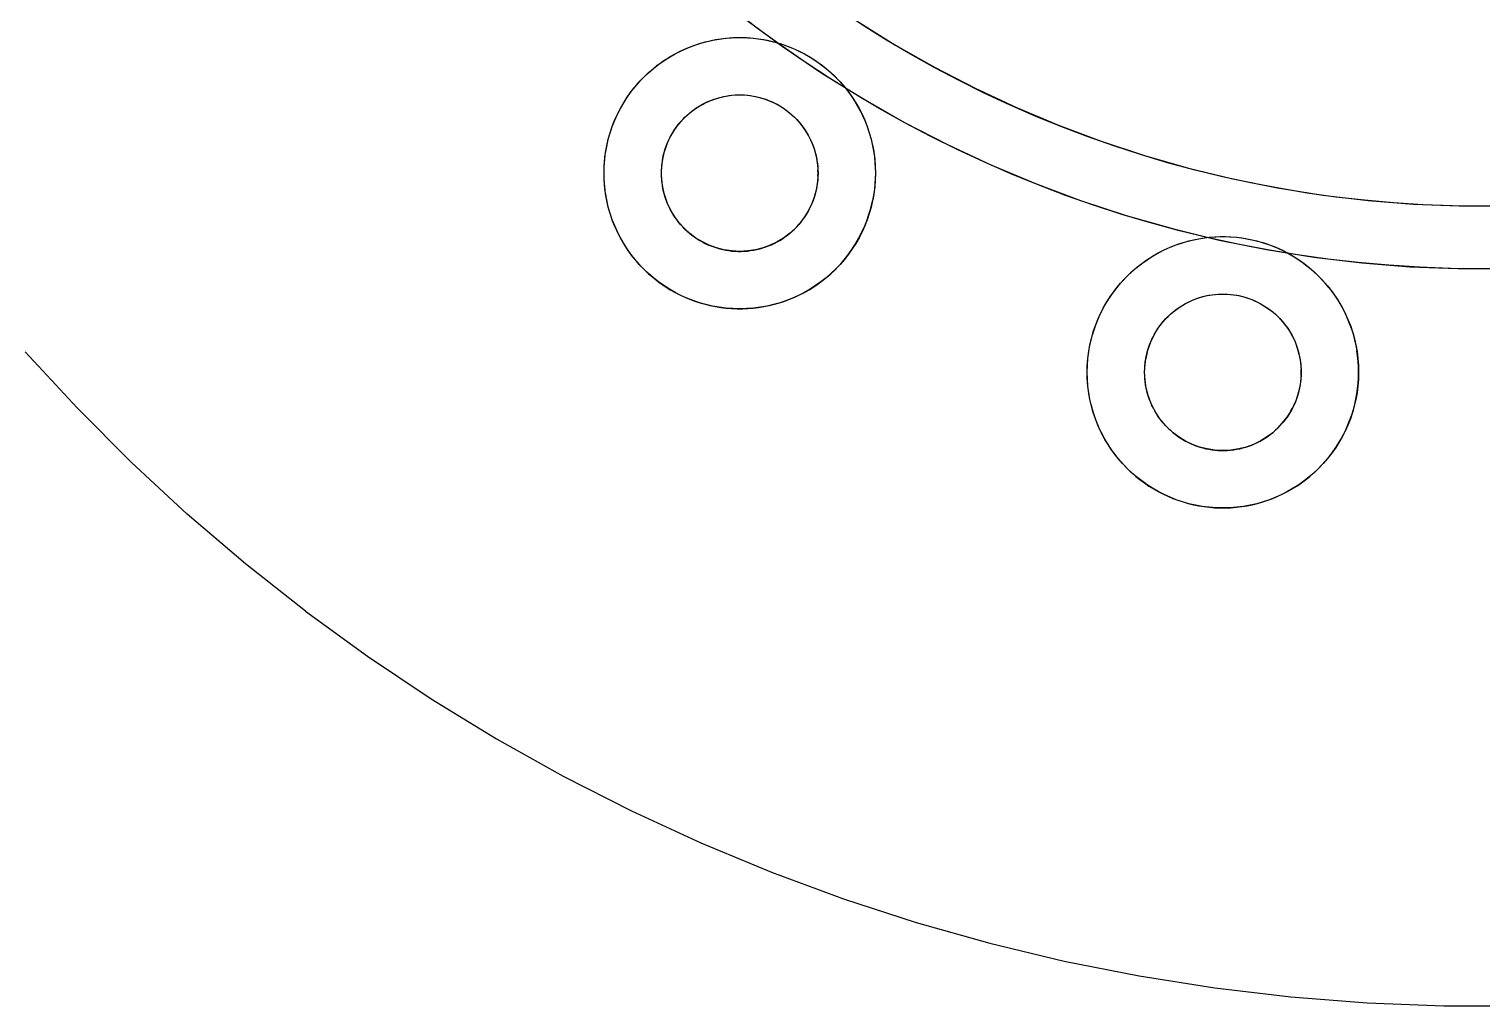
# Model space of a CAD drawing. Header units: millimetres. Extents: x -66 to 216, y -204 to 56.
# Drawn here: x -41.76 to 0, y -55.99 to -27.91 of the extents above; entities that cross this region are included whole.
import ezdxf

# ---------------------------------------------------------------- set-up
doc = ezdxf.new("R2010")
doc.units = ezdxf.units.MM
doc.layers.add('TOP_XY', color=7, linetype='Continuous')

msp = doc.modelspace()

# ---------------------------------------------------------------- linework, layer by layer
for centre, radius in [((0, 0), 34.8), ((0, 0), 33), ((-21.334, -32.048), 3.9), ((-21.334, -32.048), 2.25), ((-7.446, -37.773), 3.9), ((-7.446, -37.773), 2.25)]:
    msp.add_circle(centre, radius)
at = {"layer": 'TOP_XY'}
for p, q in [((-21.231, -27.574), (-20.118, -28.396)), ((-17.991, -27.664), (-16.877, -28.358)), ((-22.773, -28.423), (-22.628, -28.369)), ((-22.628, -28.369), (-22.48, -28.321)), ((-22.48, -28.321), (-22.331, -28.278)), ((-22.331, -28.278), (-22.18, -28.241)), ((-22.18, -28.241), (-22.028, -28.211)), ((-22.028, -28.211), (-21.875, -28.186)), ((-21.875, -28.186), (-21.721, -28.168)), ((-21.721, -28.168), (-21.567, -28.155)), ((-21.567, -28.155), (-21.412, -28.149)), ((-21.412, -28.149), (-21.257, -28.149)), ((-21.257, -28.149), (-21.102, -28.155)), ((-21.102, -28.155), (-20.947, -28.168)), ((-20.947, -28.168), (-20.793, -28.186)), ((-20.793, -28.186), (-20.64, -28.211)), ((-20.64, -28.211), (-20.488, -28.241)), ((-20.488, -28.241), (-20.337, -28.278)), ((-20.337, -28.278), (-20.188, -28.321)), ((-20.188, -28.321), (-20.041, -28.369)), ((-20.118, -28.396), (-18.973, -29.173)), ((-20.041, -28.369), (-19.896, -28.423)), ((-16.877, -28.358), (-15.737, -29.006)), ((-23.589, -28.866), (-23.461, -28.779)), ((-23.461, -28.779), (-23.329, -28.697)), ((-23.329, -28.697), (-23.194, -28.62)), ((-23.194, -28.62), (-23.056, -28.549)), ((-23.056, -28.549), (-22.916, -28.483)), ((-22.916, -28.483), (-22.773, -28.423)), ((-19.896, -28.423), (-19.753, -28.483)), ((-19.753, -28.483), (-19.612, -28.549)), ((-19.612, -28.549), (-19.474, -28.62)), ((-19.474, -28.62), (-19.34, -28.697)), ((-19.34, -28.697), (-19.208, -28.779)), ((-19.208, -28.779), (-19.08, -28.866)), ((-24.064, -29.263), (-23.952, -29.157)), ((-23.952, -29.157), (-23.835, -29.055)), ((-23.835, -29.055), (-23.714, -28.958)), ((-23.714, -28.958), (-23.589, -28.866)), ((-19.08, -28.866), (-18.955, -28.958)), ((-18.973, -29.173), (-17.798, -29.904)), ((-18.955, -28.958), (-18.834, -29.055)), ((-18.834, -29.055), (-18.717, -29.157)), ((-18.717, -29.157), (-18.604, -29.263)), ((-15.737, -29.006), (-14.571, -29.609)), ((-24.471, -29.731), (-24.376, -29.608)), ((-24.376, -29.608), (-24.277, -29.489)), ((-24.277, -29.489), (-24.173, -29.374)), ((-24.173, -29.374), (-24.064, -29.263)), ((-18.604, -29.263), (-18.496, -29.374)), ((-18.496, -29.374), (-18.391, -29.489)), ((-18.391, -29.489), (-18.292, -29.608)), ((-18.292, -29.608), (-18.197, -29.731)), ((-14.571, -29.609), (-13.382, -30.165)), ((-24.725, -30.121), (-24.645, -29.988)), ((-24.645, -29.988), (-24.561, -29.858)), ((-24.561, -29.858), (-24.471, -29.731)), ((-22.407, -30.071), (-22.328, -30.03)), ((-22.328, -30.03), (-22.247, -29.992)), ((-22.247, -29.992), (-22.164, -29.957)), ((-22.164, -29.957), (-22.08, -29.926)), ((-22.08, -29.926), (-21.995, -29.898)), ((-21.995, -29.898), (-21.909, -29.873)), ((-21.909, -29.873), (-21.822, -29.852)), ((-21.822, -29.852), (-21.735, -29.834)), ((-21.735, -29.834), (-21.646, -29.82)), ((-21.646, -29.82), (-21.558, -29.809)), ((-21.558, -29.809), (-21.468, -29.802)), ((-21.468, -29.802), (-21.379, -29.799)), ((-21.379, -29.799), (-21.29, -29.799)), ((-21.29, -29.799), (-21.2, -29.802)), ((-21.2, -29.802), (-21.111, -29.809)), ((-21.111, -29.809), (-21.022, -29.82)), ((-21.022, -29.82), (-20.934, -29.834)), ((-20.934, -29.834), (-20.846, -29.852)), ((-20.846, -29.852), (-20.759, -29.873)), ((-20.759, -29.873), (-20.673, -29.898)), ((-20.673, -29.898), (-20.588, -29.926)), ((-20.588, -29.926), (-20.504, -29.957)), ((-20.504, -29.957), (-20.422, -29.992)), ((-20.422, -29.992), (-20.341, -30.03)), ((-20.341, -30.03), (-20.261, -30.071)), ((-18.197, -29.731), (-18.108, -29.858)), ((-18.108, -29.858), (-18.023, -29.988)), ((-18.023, -29.988), (-17.944, -30.121)), ((-17.798, -29.904), (-16.595, -30.588)), ((-24.93, -30.538), (-24.867, -30.396)), ((-24.867, -30.396), (-24.799, -30.257)), ((-24.799, -30.257), (-24.725, -30.121)), ((-22.972, -30.506), (-22.909, -30.442)), ((-22.909, -30.442), (-22.844, -30.38)), ((-22.844, -30.38), (-22.777, -30.322)), ((-22.777, -30.322), (-22.707, -30.266)), ((-22.707, -30.266), (-22.635, -30.212)), ((-22.635, -30.212), (-22.561, -30.162)), ((-22.561, -30.162), (-22.485, -30.115)), ((-22.485, -30.115), (-22.407, -30.071)), ((-20.261, -30.071), (-20.184, -30.115)), ((-20.184, -30.115), (-20.108, -30.162)), ((-20.108, -30.162), (-20.034, -30.212)), ((-20.034, -30.212), (-19.962, -30.266)), ((-19.962, -30.266), (-19.892, -30.322)), ((-19.892, -30.322), (-19.824, -30.38)), ((-19.824, -30.38), (-19.759, -30.442)), ((-19.759, -30.442), (-19.697, -30.506)), ((-17.944, -30.121), (-17.87, -30.257)), ((-17.87, -30.257), (-17.801, -30.396)), ((-17.801, -30.396), (-17.739, -30.538)), ((-13.382, -30.165), (-12.173, -30.673)), ((-25.084, -30.977), (-25.039, -30.828)), ((-25.039, -30.828), (-24.987, -30.682)), ((-24.987, -30.682), (-24.93, -30.538)), ((-23.29, -30.936), (-23.244, -30.859)), ((-23.244, -30.859), (-23.196, -30.784)), ((-23.196, -30.784), (-23.144, -30.711)), ((-23.144, -30.711), (-23.089, -30.641)), ((-23.032, -30.572), (-23.089, -30.641)), ((-22.972, -30.506), (-23.032, -30.572)), ((-19.697, -30.506), (-19.636, -30.572)), ((-19.636, -30.572), (-19.579, -30.641)), ((-19.579, -30.641), (-19.525, -30.711)), ((-19.525, -30.711), (-19.473, -30.784)), ((-19.473, -30.784), (-19.424, -30.859)), ((-19.424, -30.859), (-19.378, -30.936)), ((-17.739, -30.538), (-17.681, -30.682)), ((-17.681, -30.682), (-17.63, -30.828)), ((-17.63, -30.828), (-17.584, -30.977)), ((-16.595, -30.588), (-15.366, -31.224)), ((-12.173, -30.673), (-10.943, -31.133)), ((-25.185, -31.431), (-25.157, -31.278)), ((-25.157, -31.278), (-25.124, -31.127)), ((-25.124, -31.127), (-25.084, -30.977)), ((-23.471, -31.345), (-23.442, -31.26)), ((-23.442, -31.26), (-23.409, -31.177)), ((-23.409, -31.177), (-23.372, -31.095)), ((-23.372, -31.095), (-23.333, -31.015)), ((-23.333, -31.015), (-23.29, -30.936)), ((-19.378, -30.936), (-19.336, -31.015)), ((-19.336, -31.015), (-19.296, -31.095)), ((-19.296, -31.095), (-19.26, -31.177)), ((-19.26, -31.177), (-19.227, -31.26)), ((-19.227, -31.26), (-19.197, -31.345)), ((-17.584, -30.977), (-17.545, -31.127)), ((-17.545, -31.127), (-17.511, -31.278)), ((-17.511, -31.278), (-17.483, -31.431)), ((-15.366, -31.224), (-14.112, -31.81)), ((-10.943, -31.133), (-9.697, -31.543)), ((-25.222, -31.739), (-25.207, -31.584)), ((-25.207, -31.584), (-25.185, -31.431)), ((-23.568, -31.781), (-23.556, -31.692)), ((-23.556, -31.692), (-23.54, -31.604)), ((-23.54, -31.604), (-23.521, -31.517)), ((-23.521, -31.517), (-23.498, -31.43)), ((-23.498, -31.43), (-23.471, -31.345)), ((-19.197, -31.345), (-19.171, -31.43)), ((-19.171, -31.43), (-19.148, -31.517)), ((-19.148, -31.517), (-19.129, -31.604)), ((-19.129, -31.604), (-19.113, -31.692)), ((-19.113, -31.692), (-19.1, -31.781)), ((-17.483, -31.431), (-17.462, -31.584)), ((-17.462, -31.584), (-17.447, -31.739)), ((-9.697, -31.543), (-8.435, -31.904)), ((-25.234, -32.048), (-25.231, -31.893)), ((-25.231, -32.203), (-25.234, -32.048)), ((-25.231, -31.893), (-25.222, -31.739)), ((-23.584, -32.048), (-23.582, -31.959)), ((-23.582, -32.138), (-23.584, -32.048)), ((-23.582, -31.959), (-23.577, -31.87)), ((-23.577, -32.227), (-23.582, -32.138)), ((-23.577, -31.87), (-23.568, -31.781)), ((-19.1, -31.781), (-19.091, -31.87)), ((-19.091, -31.87), (-19.086, -31.959)), ((-19.086, -32.138), (-19.091, -32.227)), ((-19.084, -32.048), (-19.086, -31.959)), ((-19.086, -32.138), (-19.084, -32.048)), ((-17.447, -31.739), (-17.437, -31.893)), ((-17.437, -31.893), (-17.434, -32.048)), ((-17.434, -32.048), (-17.437, -32.203)), ((-14.112, -31.81), (-12.836, -32.346)), ((-8.435, -31.904), (-7.16, -32.214)), ((-25.222, -32.358), (-25.231, -32.203)), ((-25.207, -32.513), (-25.222, -32.358)), ((-25.185, -32.666), (-25.207, -32.513)), ((-23.568, -32.316), (-23.577, -32.227)), ((-23.556, -32.405), (-23.568, -32.316)), ((-23.54, -32.493), (-23.556, -32.405)), ((-23.521, -32.58), (-23.54, -32.493)), ((-19.129, -32.493), (-19.148, -32.58)), ((-19.113, -32.405), (-19.129, -32.493)), ((-19.1, -32.316), (-19.113, -32.405)), ((-19.091, -32.227), (-19.1, -32.316)), ((-17.462, -32.513), (-17.483, -32.666)), ((-17.447, -32.358), (-17.462, -32.513)), ((-17.437, -32.203), (-17.447, -32.358)), ((-12.836, -32.346), (-11.54, -32.831)), ((-7.16, -32.214), (-5.874, -32.473)), ((-5.874, -32.473), (-4.578, -32.681)), ((-25.157, -32.819), (-25.185, -32.666)), ((-25.124, -32.97), (-25.157, -32.819)), ((-25.084, -33.12), (-25.124, -32.97)), ((-23.498, -32.667), (-23.521, -32.58)), ((-23.471, -32.752), (-23.498, -32.667)), ((-23.442, -32.837), (-23.471, -32.752)), ((-23.409, -32.92), (-23.442, -32.837)), ((-23.372, -33.002), (-23.409, -32.92)), ((-19.26, -32.92), (-19.296, -33.002)), ((-19.227, -32.837), (-19.26, -32.92)), ((-19.197, -32.752), (-19.227, -32.837)), ((-19.171, -32.667), (-19.197, -32.752)), ((-19.148, -32.58), (-19.171, -32.667)), ((-17.584, -33.12), (-17.545, -32.97)), ((-17.545, -32.97), (-17.511, -32.819)), ((-17.483, -32.666), (-17.511, -32.819)), ((-11.54, -32.831), (-10.226, -33.264)), ((-4.578, -32.681), (-3.275, -32.837)), ((-3.275, -32.837), (-1.967, -32.941)), ((-1.967, -32.941), (-0.656, -32.993)), ((-25.039, -33.268), (-25.084, -33.12)), ((-24.987, -33.415), (-25.039, -33.268)), ((-23.333, -33.082), (-23.372, -33.002)), ((-23.29, -33.16), (-23.333, -33.082)), ((-23.244, -33.237), (-23.29, -33.16)), ((-23.196, -33.312), (-23.244, -33.237)), ((-23.144, -33.385), (-23.196, -33.312)), ((-23.089, -33.456), (-23.144, -33.385)), ((-19.525, -33.385), (-19.579, -33.456)), ((-19.473, -33.312), (-19.525, -33.385)), ((-19.424, -33.237), (-19.473, -33.312)), ((-19.378, -33.16), (-19.424, -33.237)), ((-19.336, -33.082), (-19.378, -33.16)), ((-19.296, -33.002), (-19.336, -33.082)), ((-17.681, -33.415), (-17.63, -33.268)), ((-17.63, -33.268), (-17.584, -33.12)), ((-10.226, -33.264), (-8.895, -33.644)), ((-0.656, -32.993), (0.656, -32.993)), ((-24.93, -33.559), (-24.987, -33.415)), ((-24.867, -33.701), (-24.93, -33.559)), ((-24.799, -33.84), (-24.867, -33.701)), ((-23.032, -33.525), (-23.089, -33.456)), ((-22.972, -33.591), (-23.032, -33.525)), ((-22.909, -33.655), (-22.972, -33.591)), ((-22.909, -33.655), (-22.844, -33.716)), ((-22.844, -33.716), (-22.777, -33.775)), ((-22.777, -33.775), (-22.707, -33.831)), ((-19.962, -33.831), (-19.892, -33.775)), ((-19.892, -33.775), (-19.824, -33.716)), ((-19.824, -33.716), (-19.759, -33.655)), ((-19.759, -33.655), (-19.697, -33.591)), ((-19.697, -33.591), (-19.636, -33.525)), ((-19.579, -33.456), (-19.636, -33.525)), ((-17.87, -33.84), (-17.801, -33.701)), ((-17.801, -33.701), (-17.739, -33.559)), ((-17.739, -33.559), (-17.681, -33.415)), ((-8.895, -33.644), (-7.551, -33.971)), ((-24.725, -33.976), (-24.799, -33.84)), ((-24.645, -34.109), (-24.725, -33.976)), ((-24.561, -34.239), (-24.645, -34.109)), ((-24.471, -34.366), (-24.561, -34.239)), ((-22.707, -33.831), (-22.635, -33.884)), ((-22.635, -33.884), (-22.561, -33.935)), ((-22.561, -33.935), (-22.485, -33.982)), ((-22.485, -33.982), (-22.407, -34.026)), ((-22.407, -34.026), (-22.328, -34.067)), ((-22.328, -34.067), (-22.247, -34.105)), ((-22.247, -34.105), (-22.164, -34.14)), ((-22.164, -34.14), (-22.08, -34.171)), ((-22.08, -34.171), (-21.995, -34.199)), ((-21.995, -34.199), (-21.909, -34.224)), ((-21.909, -34.224), (-21.822, -34.245)), ((-20.846, -34.245), (-20.759, -34.224)), ((-20.759, -34.224), (-20.673, -34.199)), ((-20.673, -34.199), (-20.588, -34.171)), ((-20.588, -34.171), (-20.504, -34.14)), ((-20.504, -34.14), (-20.422, -34.105)), ((-20.422, -34.105), (-20.341, -34.067)), ((-20.341, -34.067), (-20.261, -34.026)), ((-20.261, -34.026), (-20.184, -33.982)), ((-20.184, -33.982), (-20.108, -33.935)), ((-20.108, -33.935), (-20.034, -33.884)), ((-20.034, -33.884), (-19.962, -33.831)), ((-18.197, -34.366), (-18.108, -34.239)), ((-18.108, -34.239), (-18.023, -34.109)), ((-18.023, -34.109), (-17.944, -33.976)), ((-17.944, -33.976), (-17.87, -33.84)), ((-9.168, -34.274), (-9.027, -34.208)), ((-9.027, -34.208), (-8.884, -34.148)), ((-8.884, -34.148), (-8.739, -34.094)), ((-8.739, -34.094), (-8.592, -34.045)), ((-8.592, -34.045), (-8.443, -34.003)), ((-8.443, -34.003), (-8.292, -33.966)), ((-8.292, -33.966), (-8.14, -33.935)), ((-8.14, -33.935), (-7.987, -33.911)), ((-7.987, -33.911), (-7.833, -33.892)), ((-7.833, -33.892), (-7.678, -33.88)), ((-7.678, -33.88), (-7.523, -33.874)), ((-7.551, -33.971), (-6.194, -34.244)), ((-7.523, -33.874), (-7.368, -33.874)), ((-7.368, -33.874), (-7.213, -33.88)), ((-7.213, -33.88), (-7.059, -33.892)), ((-7.059, -33.892), (-6.905, -33.911)), ((-6.905, -33.911), (-6.752, -33.935)), ((-6.752, -33.935), (-6.6, -33.966)), ((-6.6, -33.966), (-6.449, -34.003)), ((-6.449, -34.003), (-6.3, -34.045)), ((-6.3, -34.045), (-6.153, -34.094)), ((-6.153, -34.094), (-6.007, -34.148)), ((-6.007, -34.148), (-5.864, -34.208)), ((-5.864, -34.208), (-5.724, -34.274)), ((-24.376, -34.489), (-24.471, -34.366)), ((-24.277, -34.608), (-24.376, -34.489)), ((-24.173, -34.723), (-24.277, -34.608)), ((-21.822, -34.245), (-21.735, -34.262)), ((-21.735, -34.262), (-21.646, -34.277)), ((-21.646, -34.277), (-21.558, -34.287)), ((-21.558, -34.287), (-21.468, -34.294)), ((-21.468, -34.294), (-21.379, -34.298)), ((-21.379, -34.298), (-21.29, -34.298)), ((-21.29, -34.298), (-21.2, -34.294)), ((-21.2, -34.294), (-21.111, -34.287)), ((-21.111, -34.287), (-21.022, -34.277)), ((-21.022, -34.277), (-20.934, -34.262)), ((-20.934, -34.262), (-20.846, -34.245)), ((-18.496, -34.723), (-18.391, -34.608)), ((-18.391, -34.608), (-18.292, -34.489)), ((-18.292, -34.489), (-18.197, -34.366)), ((-9.825, -34.683), (-9.7, -34.591)), ((-9.7, -34.591), (-9.572, -34.504)), ((-9.572, -34.504), (-9.44, -34.422)), ((-9.44, -34.422), (-9.306, -34.345)), ((-9.306, -34.345), (-9.168, -34.274)), ((-6.194, -34.244), (-4.828, -34.463)), ((-5.724, -34.274), (-5.586, -34.345)), ((-5.586, -34.345), (-5.451, -34.422)), ((-5.451, -34.422), (-5.32, -34.504)), ((-5.32, -34.504), (-5.191, -34.591)), ((-5.191, -34.591), (-5.067, -34.683)), ((-4.828, -34.463), (-3.454, -34.628)), ((-3.454, -34.628), (-2.075, -34.738)), ((-24.064, -34.833), (-24.173, -34.723)), ((-24.064, -34.833), (-23.952, -34.94)), ((-23.952, -34.94), (-23.835, -35.041)), ((-23.835, -35.041), (-23.714, -35.139)), ((-18.955, -35.139), (-18.834, -35.041)), ((-18.834, -35.041), (-18.717, -34.94)), ((-18.717, -34.94), (-18.604, -34.833)), ((-18.604, -34.833), (-18.496, -34.723)), ((-10.285, -35.099), (-10.176, -34.988)), ((-10.176, -34.988), (-10.063, -34.882)), ((-10.063, -34.882), (-9.946, -34.78)), ((-9.946, -34.78), (-9.825, -34.683)), ((-5.067, -34.683), (-4.946, -34.78)), ((-4.946, -34.78), (-4.829, -34.882)), ((-4.829, -34.882), (-4.716, -34.988)), ((-4.716, -34.988), (-4.607, -35.099)), ((-2.075, -34.738), (-0.692, -34.793)), ((-0.692, -34.793), (0.692, -34.793)), ((-23.714, -35.139), (-23.589, -35.231)), ((-23.589, -35.231), (-23.461, -35.318)), ((-23.461, -35.318), (-23.329, -35.4)), ((-23.329, -35.4), (-23.194, -35.476)), ((-23.194, -35.476), (-23.056, -35.548)), ((-19.612, -35.548), (-19.474, -35.476)), ((-19.474, -35.476), (-19.34, -35.4)), ((-19.34, -35.4), (-19.208, -35.318)), ((-19.208, -35.318), (-19.08, -35.231)), ((-19.08, -35.231), (-18.955, -35.139)), ((-10.672, -35.582), (-10.583, -35.456)), ((-10.583, -35.456), (-10.488, -35.333)), ((-10.488, -35.333), (-10.389, -35.214)), ((-10.389, -35.214), (-10.285, -35.099)), ((-4.607, -35.099), (-4.503, -35.214)), ((-4.404, -35.333), (-4.503, -35.214)), ((-4.404, -35.333), (-4.309, -35.456)), ((-4.309, -35.456), (-4.219, -35.582)), ((-23.056, -35.548), (-22.916, -35.613)), ((-22.916, -35.613), (-22.773, -35.673)), ((-22.773, -35.673), (-22.628, -35.728)), ((-22.628, -35.728), (-22.48, -35.776)), ((-22.48, -35.776), (-22.331, -35.819)), ((-22.331, -35.819), (-22.18, -35.855)), ((-22.18, -35.855), (-22.028, -35.886)), ((-22.028, -35.886), (-21.875, -35.911)), ((-21.875, -35.911), (-21.721, -35.929)), ((-20.947, -35.929), (-20.793, -35.911)), ((-20.793, -35.911), (-20.64, -35.886)), ((-20.64, -35.886), (-20.488, -35.855)), ((-20.488, -35.855), (-20.337, -35.819)), ((-20.337, -35.819), (-20.188, -35.776)), ((-20.188, -35.776), (-20.041, -35.728)), ((-20.041, -35.728), (-19.896, -35.673)), ((-19.896, -35.673), (-19.753, -35.613)), ((-19.753, -35.613), (-19.612, -35.548)), ((-10.91, -35.982), (-10.836, -35.846)), ((-10.836, -35.846), (-10.757, -35.712)), ((-10.757, -35.712), (-10.672, -35.582)), ((-8.747, -35.937), (-8.673, -35.887)), ((-8.673, -35.887), (-8.597, -35.84)), ((-8.597, -35.84), (-8.519, -35.795)), ((-8.519, -35.795), (-8.439, -35.754)), ((-8.439, -35.754), (-8.358, -35.716)), ((-8.358, -35.716), (-8.276, -35.682)), ((-8.276, -35.682), (-8.192, -35.65)), ((-8.192, -35.65), (-8.107, -35.622)), ((-8.107, -35.622), (-8.021, -35.598)), ((-8.021, -35.598), (-7.934, -35.577)), ((-7.934, -35.577), (-7.846, -35.559)), ((-7.846, -35.559), (-7.758, -35.545)), ((-7.758, -35.545), (-7.669, -35.534)), ((-7.669, -35.534), (-7.58, -35.527)), ((-7.58, -35.527), (-7.491, -35.524)), ((-7.491, -35.524), (-7.401, -35.524)), ((-7.401, -35.524), (-7.312, -35.527)), ((-7.312, -35.527), (-7.223, -35.534)), ((-7.223, -35.534), (-7.134, -35.545)), ((-7.134, -35.545), (-7.045, -35.559)), ((-7.045, -35.559), (-6.958, -35.577)), ((-6.958, -35.577), (-6.871, -35.598)), ((-6.871, -35.598), (-6.785, -35.622)), ((-6.785, -35.622), (-6.7, -35.65)), ((-6.7, -35.65), (-6.616, -35.682)), ((-6.616, -35.682), (-6.533, -35.716)), ((-6.533, -35.716), (-6.452, -35.754)), ((-6.452, -35.754), (-6.373, -35.795)), ((-6.373, -35.795), (-6.295, -35.84)), ((-6.295, -35.84), (-6.219, -35.887)), ((-6.219, -35.887), (-6.145, -35.937)), ((-4.219, -35.582), (-4.135, -35.712)), ((-4.135, -35.712), (-4.056, -35.846)), ((-4.056, -35.846), (-3.982, -35.982)), ((-21.721, -35.929), (-21.567, -35.941)), ((-21.567, -35.941), (-21.412, -35.948)), ((-21.412, -35.948), (-21.257, -35.948)), ((-21.257, -35.948), (-21.102, -35.941)), ((-21.102, -35.941), (-20.947, -35.929)), ((-11.099, -36.407), (-11.042, -36.263)), ((-11.042, -36.263), (-10.979, -36.121)), ((-10.979, -36.121), (-10.91, -35.982)), ((-9.201, -36.365), (-9.144, -36.297)), ((-9.144, -36.297), (-9.084, -36.23)), ((-9.084, -36.23), (-9.021, -36.166)), ((-9.021, -36.166), (-8.956, -36.105)), ((-8.956, -36.105), (-8.888, -36.046)), ((-8.888, -36.046), (-8.819, -35.99)), ((-8.819, -35.99), (-8.747, -35.937)), ((-6.145, -35.937), (-6.073, -35.99)), ((-6.073, -35.99), (-6.003, -36.046)), ((-6.003, -36.046), (-5.936, -36.105)), ((-5.936, -36.105), (-5.871, -36.166)), ((-5.871, -36.166), (-5.808, -36.23)), ((-5.808, -36.23), (-5.748, -36.297)), ((-5.748, -36.297), (-5.691, -36.365)), ((-3.982, -35.982), (-3.913, -36.121)), ((-3.913, -36.121), (-3.85, -36.263)), ((-3.85, -36.263), (-3.793, -36.407)), ((-11.235, -36.851), (-11.196, -36.701)), ((-11.196, -36.701), (-11.15, -36.553)), ((-11.15, -36.553), (-11.099, -36.407)), ((-9.484, -36.82), (-9.445, -36.74)), ((-9.445, -36.74), (-9.402, -36.661)), ((-9.402, -36.661), (-9.356, -36.584)), ((-9.356, -36.584), (-9.307, -36.509)), ((-9.307, -36.509), (-9.256, -36.436)), ((-9.256, -36.436), (-9.201, -36.365)), ((-5.691, -36.365), (-5.636, -36.436)), ((-5.636, -36.436), (-5.584, -36.509)), ((-5.584, -36.509), (-5.536, -36.584)), ((-5.536, -36.584), (-5.49, -36.661)), ((-5.49, -36.661), (-5.447, -36.74)), ((-5.447, -36.74), (-5.408, -36.82)), ((-3.793, -36.407), (-3.742, -36.553)), ((-3.742, -36.553), (-3.696, -36.701)), ((-3.696, -36.701), (-3.656, -36.851)), ((-11.318, -37.309), (-11.297, -37.155)), ((-11.297, -37.155), (-11.269, -37.003)), ((-11.269, -37.003), (-11.235, -36.851)), ((-9.632, -37.241), (-9.609, -37.155)), ((-9.609, -37.155), (-9.583, -37.069)), ((-9.583, -37.069), (-9.553, -36.985)), ((-9.553, -36.985), (-9.52, -36.902)), ((-9.52, -36.902), (-9.484, -36.82)), ((-5.408, -36.82), (-5.371, -36.902)), ((-5.371, -36.902), (-5.338, -36.985)), ((-5.338, -36.985), (-5.309, -37.069)), ((-5.309, -37.069), (-5.283, -37.155)), ((-5.283, -37.155), (-5.26, -37.241)), ((-3.656, -36.851), (-3.623, -37.003)), ((-3.623, -37.003), (-3.595, -37.155)), ((-3.574, -37.309), (-3.595, -37.155)), ((-41.875, -37.182), (-40.382, -38.798)), ((-11.343, -37.618), (-11.334, -37.463)), ((-11.334, -37.463), (-11.318, -37.309)), ((-9.689, -37.594), (-9.68, -37.505)), ((-9.68, -37.505), (-9.667, -37.417)), ((-9.652, -37.329), (-9.667, -37.417)), ((-9.632, -37.241), (-9.652, -37.329)), ((-5.26, -37.241), (-5.24, -37.329)), ((-5.24, -37.329), (-5.224, -37.417)), ((-5.224, -37.417), (-5.212, -37.505)), ((-5.212, -37.505), (-5.203, -37.594)), ((-3.558, -37.463), (-3.574, -37.309)), ((-3.549, -37.618), (-3.558, -37.463)), ((-11.346, -37.773), (-11.343, -37.618)), ((-11.343, -37.928), (-11.346, -37.773)), ((-11.334, -38.083), (-11.343, -37.928)), ((-9.696, -37.773), (-9.694, -37.684)), ((-9.694, -37.863), (-9.696, -37.773)), ((-9.694, -37.684), (-9.689, -37.594)), ((-9.689, -37.952), (-9.694, -37.863)), ((-9.68, -38.041), (-9.689, -37.952)), ((-5.203, -37.952), (-5.212, -38.041)), ((-5.203, -37.594), (-5.198, -37.684)), ((-5.198, -37.863), (-5.203, -37.952)), ((-5.196, -37.773), (-5.198, -37.684)), ((-5.198, -37.863), (-5.196, -37.773)), ((-3.558, -38.083), (-3.549, -37.928)), ((-3.546, -37.773), (-3.549, -37.618)), ((-3.549, -37.928), (-3.546, -37.773)), ((-11.318, -38.237), (-11.334, -38.083)), ((-11.297, -38.391), (-11.318, -38.237)), ((-11.269, -38.543), (-11.297, -38.391)), ((-9.667, -38.13), (-9.68, -38.041)), ((-9.652, -38.218), (-9.667, -38.13)), ((-9.632, -38.305), (-9.652, -38.218)), ((-9.609, -38.391), (-9.632, -38.305)), ((-9.583, -38.477), (-9.609, -38.391)), ((-5.283, -38.391), (-5.309, -38.477)), ((-5.26, -38.305), (-5.283, -38.391)), ((-5.24, -38.218), (-5.26, -38.305)), ((-5.224, -38.13), (-5.24, -38.218)), ((-5.212, -38.041), (-5.224, -38.13)), ((-3.623, -38.543), (-3.595, -38.391)), ((-3.595, -38.391), (-3.574, -38.237)), ((-3.574, -38.237), (-3.558, -38.083)), ((-40.382, -38.798), (-38.827, -40.354)), ((-11.235, -38.695), (-11.269, -38.543)), ((-11.196, -38.845), (-11.235, -38.695)), ((-9.553, -38.561), (-9.583, -38.477)), ((-9.52, -38.644), (-9.553, -38.561)), ((-9.484, -38.726), (-9.52, -38.644)), ((-9.445, -38.807), (-9.484, -38.726)), ((-9.402, -38.885), (-9.445, -38.807)), ((-5.49, -38.885), (-5.447, -38.807)), ((-5.447, -38.807), (-5.408, -38.726)), ((-5.408, -38.726), (-5.371, -38.644)), ((-5.338, -38.561), (-5.371, -38.644)), ((-5.309, -38.477), (-5.338, -38.561)), ((-3.696, -38.845), (-3.656, -38.695)), ((-3.656, -38.695), (-3.623, -38.543)), ((-11.15, -38.993), (-11.196, -38.845)), ((-11.099, -39.139), (-11.15, -38.993)), ((-11.042, -39.283), (-11.099, -39.139)), ((-9.356, -38.962), (-9.402, -38.885)), ((-9.307, -39.037), (-9.356, -38.962)), ((-9.256, -39.11), (-9.307, -39.037)), ((-9.201, -39.181), (-9.256, -39.11)), ((-9.144, -39.25), (-9.201, -39.181)), ((-9.084, -39.316), (-9.144, -39.25)), ((-5.808, -39.316), (-5.748, -39.25)), ((-5.748, -39.25), (-5.691, -39.181)), ((-5.691, -39.181), (-5.636, -39.11)), ((-5.636, -39.11), (-5.584, -39.037)), ((-5.584, -39.037), (-5.536, -38.962)), ((-5.536, -38.962), (-5.49, -38.885)), ((-3.85, -39.283), (-3.793, -39.139)), ((-3.793, -39.139), (-3.742, -38.993)), ((-3.742, -38.993), (-3.696, -38.845)), ((-10.979, -39.425), (-11.042, -39.283)), ((-10.91, -39.564), (-10.979, -39.425)), ((-10.836, -39.701), (-10.91, -39.564)), ((-9.021, -39.38), (-9.084, -39.316)), ((-9.021, -39.38), (-8.956, -39.441)), ((-8.956, -39.441), (-8.888, -39.5)), ((-8.888, -39.5), (-8.819, -39.556)), ((-8.819, -39.556), (-8.747, -39.609)), ((-8.747, -39.609), (-8.673, -39.659)), ((-8.673, -39.659), (-8.597, -39.707)), ((-6.295, -39.707), (-6.219, -39.659)), ((-6.219, -39.659), (-6.145, -39.609)), ((-6.145, -39.609), (-6.073, -39.556)), ((-6.073, -39.556), (-6.003, -39.5)), ((-6.003, -39.5), (-5.936, -39.441)), ((-5.871, -39.38), (-5.936, -39.441)), ((-5.871, -39.38), (-5.808, -39.316)), ((-4.056, -39.701), (-3.982, -39.564)), ((-3.982, -39.564), (-3.913, -39.425)), ((-3.913, -39.425), (-3.85, -39.283)), ((-10.757, -39.834), (-10.836, -39.701)), ((-10.672, -39.964), (-10.757, -39.834)), ((-10.583, -40.091), (-10.672, -39.964)), ((-10.488, -40.213), (-10.583, -40.091)), ((-8.597, -39.707), (-8.519, -39.751)), ((-8.519, -39.751), (-8.439, -39.792)), ((-8.439, -39.792), (-8.358, -39.83)), ((-8.358, -39.83), (-8.276, -39.864)), ((-8.276, -39.864), (-8.192, -39.896)), ((-8.192, -39.896), (-8.107, -39.924)), ((-8.107, -39.924), (-8.021, -39.948)), ((-8.021, -39.948), (-7.934, -39.97)), ((-7.934, -39.97), (-7.846, -39.987)), ((-7.846, -39.987), (-7.758, -40.001)), ((-7.758, -40.001), (-7.669, -40.012)), ((-7.669, -40.012), (-7.58, -40.019)), ((-7.58, -40.019), (-7.491, -40.023)), ((-7.491, -40.023), (-7.401, -40.023)), ((-7.401, -40.023), (-7.312, -40.019)), ((-7.312, -40.019), (-7.223, -40.012)), ((-7.223, -40.012), (-7.134, -40.001)), ((-7.134, -40.001), (-7.045, -39.987)), ((-7.045, -39.987), (-6.958, -39.97)), ((-6.958, -39.97), (-6.871, -39.948)), ((-6.871, -39.948), (-6.785, -39.924)), ((-6.785, -39.924), (-6.7, -39.896)), ((-6.7, -39.896), (-6.616, -39.864)), ((-6.616, -39.864), (-6.533, -39.83)), ((-6.533, -39.83), (-6.452, -39.792)), ((-6.452, -39.792), (-6.373, -39.751)), ((-6.373, -39.751), (-6.295, -39.707)), ((-4.404, -40.213), (-4.309, -40.091)), ((-4.309, -40.091), (-4.219, -39.964)), ((-4.219, -39.964), (-4.135, -39.834)), ((-4.135, -39.834), (-4.056, -39.701)), ((-37.212, -41.848), (-38.827, -40.354)), ((-10.389, -40.332), (-10.488, -40.213)), ((-10.285, -40.447), (-10.389, -40.332)), ((-10.285, -40.447), (-10.176, -40.558)), ((-4.607, -40.447), (-4.716, -40.558)), ((-4.607, -40.447), (-4.503, -40.332)), ((-4.503, -40.332), (-4.404, -40.213)), ((-10.176, -40.558), (-10.063, -40.664)), ((-10.063, -40.664), (-9.946, -40.766)), ((-9.946, -40.766), (-9.825, -40.863)), ((-9.825, -40.863), (-9.7, -40.955)), ((-5.191, -40.955), (-5.067, -40.863)), ((-5.067, -40.863), (-4.946, -40.766)), ((-4.829, -40.664), (-4.946, -40.766)), ((-4.716, -40.558), (-4.829, -40.664)), ((-9.7, -40.955), (-9.572, -41.043)), ((-9.572, -41.043), (-9.44, -41.124)), ((-9.44, -41.124), (-9.306, -41.201)), ((-9.306, -41.201), (-9.168, -41.272)), ((-9.168, -41.272), (-9.027, -41.338)), ((-9.027, -41.338), (-8.884, -41.398)), ((-6.007, -41.398), (-5.864, -41.338)), ((-5.864, -41.338), (-5.724, -41.272)), ((-5.724, -41.272), (-5.586, -41.201)), ((-5.586, -41.201), (-5.451, -41.124)), ((-5.451, -41.124), (-5.32, -41.043)), ((-5.32, -41.043), (-5.191, -40.955)), ((-8.884, -41.398), (-8.739, -41.452)), ((-8.739, -41.452), (-8.592, -41.501)), ((-8.592, -41.501), (-8.443, -41.544)), ((-8.443, -41.544), (-8.292, -41.58)), ((-8.292, -41.58), (-8.14, -41.611)), ((-8.14, -41.611), (-7.987, -41.635)), ((-7.987, -41.635), (-7.833, -41.654)), ((-7.833, -41.654), (-7.678, -41.666)), ((-7.678, -41.666), (-7.523, -41.672)), ((-7.523, -41.672), (-7.368, -41.672)), ((-7.368, -41.672), (-7.213, -41.666)), ((-7.213, -41.666), (-7.059, -41.654)), ((-7.059, -41.654), (-6.905, -41.635)), ((-6.905, -41.635), (-6.752, -41.611)), ((-6.752, -41.611), (-6.6, -41.58)), ((-6.6, -41.58), (-6.449, -41.544)), ((-6.449, -41.544), (-6.3, -41.501)), ((-6.3, -41.501), (-6.153, -41.452)), ((-6.153, -41.452), (-6.007, -41.398)), ((-35.54, -43.277), (-37.212, -41.848)), ((-33.812, -44.64), (-35.54, -43.277)), ((-33.812, -44.64), (-32.033, -45.934)), ((-32.033, -45.934), (-30.204, -47.156)), ((-30.204, -47.156), (-28.328, -48.306)), ((-28.328, -48.306), (-26.409, -49.382)), ((-26.409, -49.382), (-24.449, -50.381)), ((-24.449, -50.381), (-22.452, -51.302)), ((-22.452, -51.302), (-20.419, -52.145)), ((-20.419, -52.145), (-18.355, -52.906)), ((-18.355, -52.906), (-16.263, -53.586)), ((-16.263, -53.586), (-14.146, -54.184)), ((-14.146, -54.184), (-12.007, -54.698)), ((-12.007, -54.698), (-9.849, -55.127)), ((-9.849, -55.127), (-7.676, -55.471)), ((-7.676, -55.471), (-5.491, -55.73)), ((-5.491, -55.73), (-3.298, -55.903)), ((-3.298, -55.903), (-1.1, -55.989)), ((-1.1, -55.989), (1.1, -55.989))]:
    msp.add_line(p, q, dxfattribs=at)

doc.saveas('drawing.dxf')
